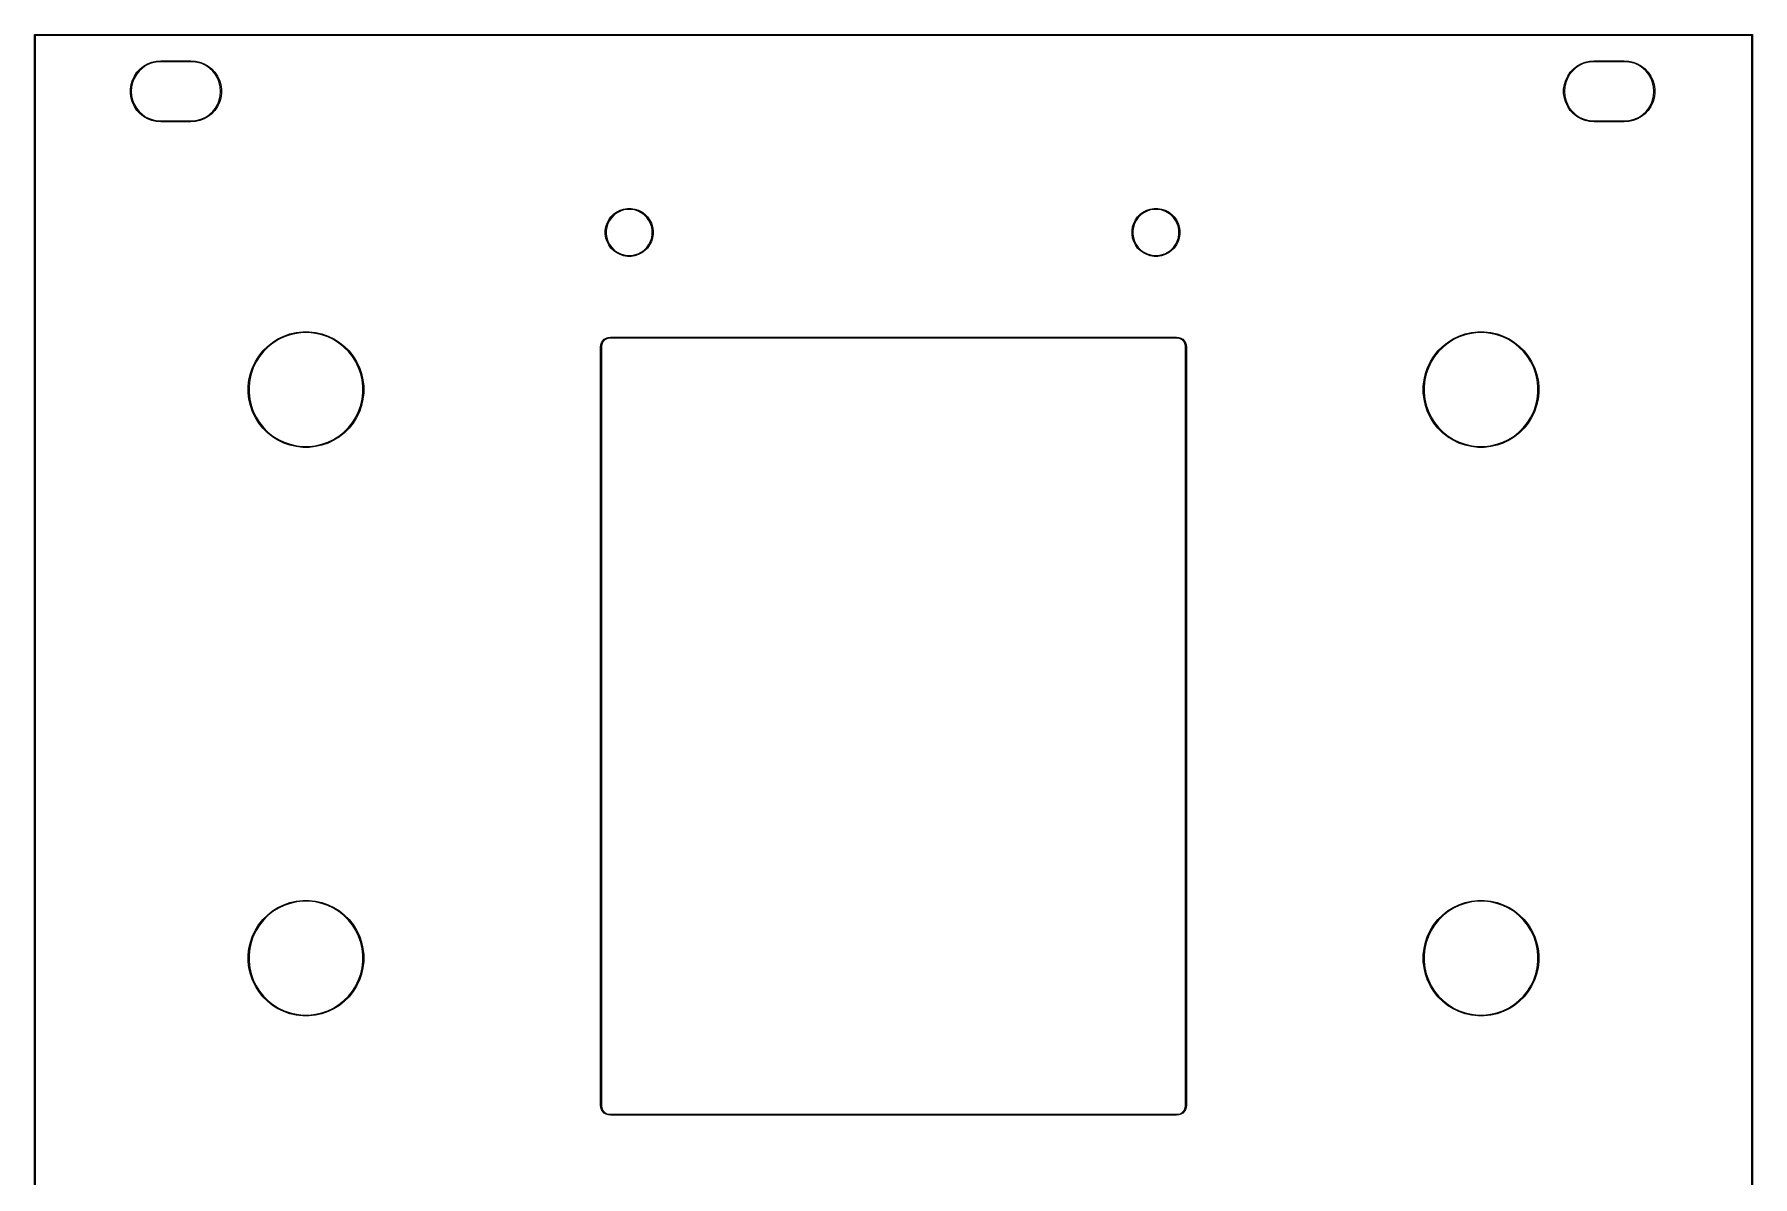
# Model space of a CAD drawing. Header units: inches. Extents: x 0.98 to 4.58, y -5.68 to -0.62.
# Drawn here: x 0.983 to 4.58, y -3.009 to -0.619 of the extents above; entities that cross this region are included whole.
import ezdxf

# ---------------------------------------------------------------- set-up
doc = ezdxf.new("R2010")
doc.units = ezdxf.units.IN
doc.header["$MEASUREMENT"] = 0
doc.layers.add('Edge.Cuts', color=254, linetype='CONTINUOUS', true_color=0xd0d2cd)

msp = doc.modelspace()

# ---------------------------------------------------------------- linework, layer by layer
at = {"layer": 'Edge.Cuts', "linetype": 'CONTINUOUS'}
for p, q in [((0.9833, -0.6197), (0.9839, -0.6192)), ((0.9833, -0.6201), (0.9833, -0.6197)), ((0.9833, -5.6791), (0.9833, -0.6201)), ((0.9839, -0.6192), (0.9843, -0.6191)), ((0.9843, -0.6191), (4.5787, -0.6191)), ((0.9852, -0.6211), (0.9852, -5.6781)), ((4.5778, -0.6211), (0.9852, -0.6211)), ((4.5778, -5.6781), (4.5778, -0.6211)), ((4.5787, -0.6191), (4.5791, -0.6192)), ((4.5791, -0.6192), (4.5796, -0.6197)), ((4.5796, -0.6197), (4.5797, -0.6201)), ((4.5797, -0.6201), (4.5797, -5.6791)), ((1.212, -0.6853), (1.2203, -0.6805)), ((1.2253, -0.6803), (1.2169, -0.6843)), ((1.2203, -0.6805), (1.2292, -0.6771)), ((1.2342, -0.6776), (1.2253, -0.6803)), ((1.2292, -0.6771), (1.2385, -0.6749)), ((1.2434, -0.6762), (1.2342, -0.6776)), ((1.2385, -0.6749), (1.248, -0.6742)), ((1.248, -0.6762), (1.2434, -0.6762)), ((1.248, -0.6742), (1.311, -0.6742)), ((1.311, -0.6762), (1.248, -0.6762)), ((1.311, -0.6742), (1.3206, -0.6749)), ((1.3157, -0.6762), (1.311, -0.6762)), ((1.3249, -0.6776), (1.3157, -0.6762)), ((1.3206, -0.6749), (1.3299, -0.6771)), ((1.3337, -0.6803), (1.3249, -0.6776)), ((1.3299, -0.6771), (1.3388, -0.6805)), ((1.3421, -0.6843), (1.3337, -0.6803)), ((1.3388, -0.6805), (1.3471, -0.6853)), ((4.212, -0.6853), (4.2203, -0.6805)), ((4.2253, -0.6803), (4.2169, -0.6843)), ((4.2203, -0.6805), (4.2292, -0.6771)), ((4.2342, -0.6776), (4.2253, -0.6803)), ((4.2292, -0.6771), (4.2385, -0.6749)), ((4.2434, -0.6762), (4.2342, -0.6776)), ((4.2385, -0.6749), (4.248, -0.6742)), ((4.248, -0.6762), (4.2434, -0.6762)), ((4.248, -0.6742), (4.311, -0.6742)), ((4.311, -0.6762), (4.248, -0.6762)), ((4.311, -0.6742), (4.3206, -0.6749)), ((4.3157, -0.6762), (4.311, -0.6762)), ((4.3249, -0.6776), (4.3157, -0.6762)), ((4.3206, -0.6749), (4.3299, -0.6771)), ((4.3337, -0.6803), (4.3249, -0.6776)), ((4.3299, -0.6771), (4.3388, -0.6805)), ((4.3421, -0.6843), (4.3337, -0.6803)), ((4.3388, -0.6805), (4.3471, -0.6853)), ((1.1857, -0.724), (1.1885, -0.7148)), ((1.1885, -0.7148), (1.1926, -0.7062)), ((1.192, -0.7112), (1.1886, -0.7199)), ((1.1967, -0.7032), (1.192, -0.7112)), ((1.1926, -0.7062), (1.198, -0.6983)), ((1.2024, -0.6959), (1.1967, -0.7032)), ((1.198, -0.6983), (1.2045, -0.6913)), ((1.2093, -0.6896), (1.2024, -0.6959)), ((1.2045, -0.6913), (1.212, -0.6853)), ((1.2169, -0.6843), (1.2093, -0.6896)), ((1.3498, -0.6896), (1.3421, -0.6843)), ((1.3471, -0.6853), (1.3545, -0.6913)), ((1.3566, -0.6959), (1.3498, -0.6896)), ((1.3545, -0.6913), (1.361, -0.6983)), ((1.3624, -0.7032), (1.3566, -0.6959)), ((1.361, -0.6983), (1.3664, -0.7062)), ((1.367, -0.7112), (1.3624, -0.7032)), ((1.3664, -0.7062), (1.3706, -0.7148)), ((1.3704, -0.7199), (1.367, -0.7112)), ((1.3706, -0.7148), (1.3734, -0.724)), ((4.1857, -0.724), (4.1885, -0.7148)), ((4.1885, -0.7148), (4.1926, -0.7062)), ((4.192, -0.7112), (4.1886, -0.7199)), ((4.1967, -0.7032), (4.192, -0.7112)), ((4.1926, -0.7062), (4.198, -0.6983)), ((4.2024, -0.6959), (4.1967, -0.7032)), ((4.198, -0.6983), (4.2045, -0.6913)), ((4.2093, -0.6896), (4.2024, -0.6959)), ((4.2045, -0.6913), (4.212, -0.6853)), ((4.2169, -0.6843), (4.2093, -0.6896)), ((4.3498, -0.6896), (4.3421, -0.6843)), ((4.3471, -0.6853), (4.3545, -0.6913)), ((4.3566, -0.6959), (4.3498, -0.6896)), ((4.3545, -0.6913), (4.361, -0.6983)), ((4.3624, -0.7032), (4.3566, -0.6959)), ((4.361, -0.6983), (4.3664, -0.7062)), ((4.367, -0.7112), (4.3624, -0.7032)), ((4.3664, -0.7062), (4.3706, -0.7148)), ((4.3704, -0.7199), (4.367, -0.7112)), ((4.3706, -0.7148), (4.3734, -0.724)), ((1.1842, -0.7334), (1.1857, -0.724)), ((1.1842, -0.743), (1.1842, -0.7334)), ((1.1857, -0.7524), (1.1842, -0.743)), ((1.1885, -0.7616), (1.1857, -0.7524)), ((1.1865, -0.7289), (1.1858, -0.7382)), ((1.1858, -0.7382), (1.1865, -0.7475)), ((1.1886, -0.7199), (1.1865, -0.7289)), ((1.1865, -0.7475), (1.1886, -0.7565)), ((1.3725, -0.7289), (1.3704, -0.7199)), ((1.3704, -0.7565), (1.3725, -0.7475)), ((1.3734, -0.7524), (1.3706, -0.7616)), ((1.3732, -0.7382), (1.3725, -0.7289)), ((1.3725, -0.7475), (1.3732, -0.7382)), ((1.3734, -0.724), (1.3748, -0.7334)), ((1.3748, -0.743), (1.3734, -0.7524)), ((1.3748, -0.7334), (1.3748, -0.743)), ((4.1842, -0.7334), (4.1857, -0.724)), ((4.1842, -0.743), (4.1842, -0.7334)), ((4.1857, -0.7524), (4.1842, -0.743)), ((4.1885, -0.7616), (4.1857, -0.7524)), ((4.1865, -0.7289), (4.1858, -0.7382)), ((4.1858, -0.7382), (4.1865, -0.7475)), ((4.1886, -0.7199), (4.1865, -0.7289)), ((4.1865, -0.7475), (4.1886, -0.7565)), ((4.3725, -0.7289), (4.3704, -0.7199)), ((4.3704, -0.7565), (4.3725, -0.7475)), ((4.3734, -0.7524), (4.3706, -0.7616)), ((4.3732, -0.7382), (4.3725, -0.7289)), ((4.3725, -0.7475), (4.3732, -0.7382)), ((4.3734, -0.724), (4.3748, -0.7334)), ((4.3748, -0.743), (4.3734, -0.7524)), ((4.3748, -0.7334), (4.3748, -0.743)), ((1.1926, -0.7702), (1.1885, -0.7616)), ((1.1886, -0.7565), (1.192, -0.7652)), ((1.192, -0.7652), (1.1967, -0.7732)), ((1.198, -0.7781), (1.1926, -0.7702)), ((1.1967, -0.7732), (1.2024, -0.7805)), ((1.2045, -0.7851), (1.198, -0.7781)), ((1.2024, -0.7805), (1.2093, -0.7868)), ((1.212, -0.791), (1.2045, -0.7851)), ((1.2093, -0.7868), (1.2169, -0.792)), ((1.2203, -0.7958), (1.212, -0.791)), ((1.3471, -0.791), (1.3388, -0.7958)), ((1.3421, -0.792), (1.3498, -0.7868)), ((1.3545, -0.7851), (1.3471, -0.791)), ((1.3498, -0.7868), (1.3566, -0.7805)), ((1.361, -0.7781), (1.3545, -0.7851)), ((1.3566, -0.7805), (1.3624, -0.7732)), ((1.3664, -0.7702), (1.361, -0.7781)), ((1.3624, -0.7732), (1.367, -0.7652)), ((1.3706, -0.7616), (1.3664, -0.7702)), ((1.367, -0.7652), (1.3704, -0.7565)), ((4.1926, -0.7702), (4.1885, -0.7616)), ((4.1886, -0.7565), (4.192, -0.7652)), ((4.192, -0.7652), (4.1967, -0.7732)), ((4.198, -0.7781), (4.1926, -0.7702)), ((4.1967, -0.7732), (4.2024, -0.7805)), ((4.2045, -0.7851), (4.198, -0.7781)), ((4.2024, -0.7805), (4.2093, -0.7868)), ((4.212, -0.791), (4.2045, -0.7851)), ((4.2093, -0.7868), (4.2169, -0.792)), ((4.2203, -0.7958), (4.212, -0.791)), ((4.3471, -0.791), (4.3388, -0.7958)), ((4.3421, -0.792), (4.3498, -0.7868)), ((4.3545, -0.7851), (4.3471, -0.791)), ((4.3498, -0.7868), (4.3566, -0.7805)), ((4.361, -0.7781), (4.3545, -0.7851)), ((4.3566, -0.7805), (4.3624, -0.7732)), ((4.3664, -0.7702), (4.361, -0.7781)), ((4.3624, -0.7732), (4.367, -0.7652)), ((4.3706, -0.7616), (4.3664, -0.7702)), ((4.367, -0.7652), (4.3704, -0.7565)), ((1.2169, -0.792), (1.2253, -0.7961)), ((1.2292, -0.7993), (1.2203, -0.7958)), ((1.2253, -0.7961), (1.2342, -0.7988)), ((1.2385, -0.8015), (1.2292, -0.7993)), ((1.2342, -0.7988), (1.2434, -0.8002)), ((1.248, -0.8022), (1.2385, -0.8015)), ((1.2434, -0.8002), (1.248, -0.8002)), ((1.248, -0.8002), (1.311, -0.8002)), ((1.311, -0.8022), (1.248, -0.8022)), ((1.311, -0.8002), (1.3157, -0.8002)), ((1.3206, -0.8015), (1.311, -0.8022)), ((1.3157, -0.8002), (1.3249, -0.7988)), ((1.3299, -0.7993), (1.3206, -0.8015)), ((1.3249, -0.7988), (1.3337, -0.7961)), ((1.3388, -0.7958), (1.3299, -0.7993)), ((1.3337, -0.7961), (1.3421, -0.792)), ((4.2169, -0.792), (4.2253, -0.7961)), ((4.2292, -0.7993), (4.2203, -0.7958)), ((4.2253, -0.7961), (4.2342, -0.7988)), ((4.2385, -0.8015), (4.2292, -0.7993)), ((4.2342, -0.7988), (4.2434, -0.8002)), ((4.248, -0.8022), (4.2385, -0.8015)), ((4.2434, -0.8002), (4.248, -0.8002)), ((4.248, -0.8002), (4.311, -0.8002)), ((4.311, -0.8022), (4.248, -0.8022)), ((4.311, -0.8002), (4.3157, -0.8002)), ((4.3206, -0.8015), (4.311, -0.8022)), ((4.3157, -0.8002), (4.3249, -0.7988)), ((4.3299, -0.7993), (4.3206, -0.8015)), ((4.3249, -0.7988), (4.3337, -0.7961)), ((4.3388, -0.7958), (4.3299, -0.7993)), ((4.3337, -0.7961), (4.3421, -0.792)), ((2.1855, -1.0072), (2.1902, -1.0009)), ((2.1916, -1.002), (2.1871, -1.0082)), ((2.1902, -1.0009), (2.1957, -0.9953)), ((2.1969, -0.9967), (2.1916, -1.002)), ((2.1957, -0.9953), (2.2021, -0.9907)), ((2.2031, -0.9922), (2.1969, -0.9967)), ((2.2021, -0.9907), (2.2091, -0.9871)), ((2.2098, -0.9888), (2.2031, -0.9922)), ((2.2091, -0.9871), (2.2166, -0.9847)), ((2.2171, -0.9864), (2.2098, -0.9888)), ((2.2166, -0.9847), (2.2244, -0.9834)), ((2.2246, -0.9852), (2.2171, -0.9864)), ((2.2244, -0.9834), (2.2323, -0.9834)), ((2.2321, -0.9852), (2.2246, -0.9852)), ((2.2396, -0.9864), (2.2321, -0.9852)), ((2.2323, -0.9834), (2.2401, -0.9847)), ((2.2469, -0.9888), (2.2396, -0.9864)), ((2.2401, -0.9847), (2.2476, -0.9871)), ((2.2536, -0.9922), (2.2469, -0.9888)), ((2.2476, -0.9871), (2.2546, -0.9907)), ((2.2598, -0.9967), (2.2536, -0.9922)), ((2.2546, -0.9907), (2.2609, -0.9953)), ((2.2651, -1.002), (2.2598, -0.9967)), ((2.2609, -0.9953), (2.2665, -1.0009)), ((2.2696, -1.0082), (2.2651, -1.002)), ((2.2665, -1.0009), (2.2711, -1.0072)), ((3.2879, -1.0072), (3.2925, -1.0009)), ((3.2939, -1.002), (3.2895, -1.0082)), ((3.2925, -1.0009), (3.2981, -0.9953)), ((3.2993, -0.9967), (3.2939, -1.002)), ((3.2981, -0.9953), (3.3045, -0.9907)), ((3.3054, -0.9922), (3.2993, -0.9967)), ((3.3045, -0.9907), (3.3115, -0.9871)), ((3.3122, -0.9888), (3.3054, -0.9922)), ((3.3115, -0.9871), (3.319, -0.9847)), ((3.3194, -0.9864), (3.3122, -0.9888)), ((3.319, -0.9847), (3.3268, -0.9834)), ((3.3269, -0.9852), (3.3194, -0.9864)), ((3.3268, -0.9834), (3.3346, -0.9834)), ((3.3345, -0.9852), (3.3269, -0.9852)), ((3.342, -0.9864), (3.3345, -0.9852)), ((3.3346, -0.9834), (3.3424, -0.9847)), ((3.3492, -0.9888), (3.342, -0.9864)), ((3.3424, -0.9847), (3.3499, -0.9871)), ((3.356, -0.9922), (3.3492, -0.9888)), ((3.3499, -0.9871), (3.3569, -0.9907)), ((3.3621, -0.9967), (3.356, -0.9922)), ((3.3569, -0.9907), (3.3633, -0.9953)), ((3.3675, -1.002), (3.3621, -0.9967)), ((3.3633, -0.9953), (3.3689, -1.0009)), ((3.372, -1.0082), (3.3675, -1.002)), ((3.3689, -1.0009), (3.3735, -1.0072)), ((2.1783, -1.0295), (2.1795, -1.0217)), ((2.1783, -1.0297), (2.1783, -1.0295)), ((2.1783, -1.0374), (2.1783, -1.0297)), ((2.1795, -1.0452), (2.1783, -1.0374)), ((2.1795, -1.0217), (2.182, -1.0143)), ((2.1813, -1.0222), (2.1801, -1.0297)), ((2.1801, -1.0297), (2.1801, -1.0373)), ((2.1801, -1.0373), (2.1813, -1.0448)), ((2.1837, -1.015), (2.1813, -1.0222)), ((2.182, -1.0143), (2.1855, -1.0072)), ((2.1871, -1.0082), (2.1837, -1.015)), ((2.273, -1.015), (2.2696, -1.0082)), ((2.2711, -1.0072), (2.2747, -1.0143)), ((2.2754, -1.0222), (2.273, -1.015)), ((2.2747, -1.0143), (2.2772, -1.0217)), ((2.2766, -1.0297), (2.2754, -1.0222)), ((2.2754, -1.0448), (2.2766, -1.0373)), ((2.2766, -1.0373), (2.2766, -1.0297)), ((2.2772, -1.0217), (2.2784, -1.0295)), ((2.2784, -1.0374), (2.2772, -1.0452)), ((2.2784, -1.0295), (2.2784, -1.0374)), ((3.2807, -1.0295), (3.2819, -1.0217)), ((3.2807, -1.0297), (3.2807, -1.0295)), ((3.2807, -1.0374), (3.2807, -1.0297)), ((3.2819, -1.0452), (3.2807, -1.0374)), ((3.2819, -1.0217), (3.2843, -1.0143)), ((3.2837, -1.0222), (3.2825, -1.0297)), ((3.2825, -1.0297), (3.2825, -1.0373)), ((3.2825, -1.0373), (3.2837, -1.0448)), ((3.286, -1.015), (3.2837, -1.0222)), ((3.2843, -1.0143), (3.2879, -1.0072)), ((3.2895, -1.0082), (3.286, -1.015)), ((3.3754, -1.015), (3.372, -1.0082)), ((3.3735, -1.0072), (3.3771, -1.0143)), ((3.3777, -1.0222), (3.3754, -1.015)), ((3.3771, -1.0143), (3.3795, -1.0217)), ((3.3789, -1.0297), (3.3777, -1.0222)), ((3.3777, -1.0448), (3.3789, -1.0373)), ((3.3789, -1.0373), (3.3789, -1.0297)), ((3.3795, -1.0217), (3.3808, -1.0295)), ((3.3808, -1.0374), (3.3795, -1.0452)), ((3.3808, -1.0295), (3.3808, -1.0374)), ((2.182, -1.0527), (2.1795, -1.0452)), ((2.1813, -1.0448), (2.1837, -1.052)), ((2.1855, -1.0597), (2.182, -1.0527)), ((2.1837, -1.052), (2.1871, -1.0587)), ((2.1902, -1.0661), (2.1855, -1.0597)), ((2.1871, -1.0587), (2.1916, -1.0649)), ((2.1957, -1.0716), (2.1902, -1.0661)), ((2.1916, -1.0649), (2.1969, -1.0703)), ((2.2021, -1.0763), (2.1957, -1.0716)), ((2.1969, -1.0703), (2.2031, -1.0747)), ((2.2091, -1.0798), (2.2021, -1.0763)), ((2.2031, -1.0747), (2.2098, -1.0782)), ((2.2098, -1.0782), (2.2171, -1.0805)), ((2.2396, -1.0805), (2.2469, -1.0782)), ((2.2469, -1.0782), (2.2536, -1.0747)), ((2.2546, -1.0763), (2.2476, -1.0798)), ((2.2536, -1.0747), (2.2598, -1.0703)), ((2.2609, -1.0716), (2.2546, -1.0763)), ((2.2598, -1.0703), (2.2651, -1.0649)), ((2.2665, -1.0661), (2.2609, -1.0716)), ((2.2651, -1.0649), (2.2696, -1.0587)), ((2.2711, -1.0597), (2.2665, -1.0661)), ((2.2696, -1.0587), (2.273, -1.052)), ((2.2747, -1.0527), (2.2711, -1.0597)), ((2.273, -1.052), (2.2754, -1.0448)), ((2.2772, -1.0452), (2.2747, -1.0527)), ((3.2843, -1.0527), (3.2819, -1.0452)), ((3.2837, -1.0448), (3.286, -1.052)), ((3.2879, -1.0597), (3.2843, -1.0527)), ((3.286, -1.052), (3.2895, -1.0587)), ((3.2925, -1.0661), (3.2879, -1.0597)), ((3.2895, -1.0587), (3.2939, -1.0649)), ((3.2981, -1.0716), (3.2925, -1.0661)), ((3.2939, -1.0649), (3.2993, -1.0703)), ((3.3045, -1.0763), (3.2981, -1.0716)), ((3.2993, -1.0703), (3.3054, -1.0747)), ((3.3115, -1.0798), (3.3045, -1.0763)), ((3.3054, -1.0747), (3.3122, -1.0782)), ((3.3122, -1.0782), (3.3194, -1.0805)), ((3.342, -1.0805), (3.3492, -1.0782)), ((3.3492, -1.0782), (3.356, -1.0747)), ((3.3569, -1.0763), (3.3499, -1.0798)), ((3.356, -1.0747), (3.3621, -1.0703)), ((3.3633, -1.0716), (3.3569, -1.0763)), ((3.3621, -1.0703), (3.3675, -1.0649)), ((3.3689, -1.0661), (3.3633, -1.0716)), ((3.3675, -1.0649), (3.372, -1.0587)), ((3.3735, -1.0597), (3.3689, -1.0661)), ((3.372, -1.0587), (3.3754, -1.052)), ((3.3771, -1.0527), (3.3735, -1.0597)), ((3.3754, -1.052), (3.3777, -1.0448)), ((3.3795, -1.0452), (3.3771, -1.0527)), ((2.2166, -1.0823), (2.2091, -1.0798)), ((2.2244, -1.0835), (2.2166, -1.0823)), ((2.2171, -1.0805), (2.2246, -1.0817)), ((2.2323, -1.0835), (2.2244, -1.0835)), ((2.2246, -1.0817), (2.2321, -1.0817)), ((2.2321, -1.0817), (2.2396, -1.0805)), ((2.2401, -1.0823), (2.2323, -1.0835)), ((2.2476, -1.0798), (2.2401, -1.0823)), ((3.319, -1.0823), (3.3115, -1.0798)), ((3.3268, -1.0835), (3.319, -1.0823)), ((3.3194, -1.0805), (3.3269, -1.0817)), ((3.3346, -1.0835), (3.3268, -1.0835)), ((3.3269, -1.0817), (3.3345, -1.0817)), ((3.3345, -1.0817), (3.342, -1.0805)), ((3.3424, -1.0823), (3.3346, -1.0835)), ((3.3499, -1.0798), (3.3424, -1.0823)), ((1.4817, -1.2635), (1.4932, -1.2562)), ((1.494, -1.2578), (1.4827, -1.2649)), ((1.4932, -1.2562), (1.5054, -1.2504)), ((1.5061, -1.252), (1.494, -1.2578)), ((1.5054, -1.2504), (1.5182, -1.2459)), ((1.5187, -1.2476), (1.5061, -1.252)), ((1.5182, -1.2459), (1.5315, -1.2429)), ((1.5318, -1.2446), (1.5187, -1.2476)), ((1.5315, -1.2429), (1.5449, -1.2413)), ((1.545, -1.2431), (1.5318, -1.2446)), ((1.5449, -1.2413), (1.5585, -1.2413)), ((1.5584, -1.2431), (1.545, -1.2431)), ((1.5717, -1.2446), (1.5584, -1.2431)), ((1.5585, -1.2413), (1.572, -1.2429)), ((1.5848, -1.2476), (1.5717, -1.2446)), ((1.572, -1.2429), (1.5852, -1.2459)), ((1.5974, -1.252), (1.5848, -1.2476)), ((1.5852, -1.2459), (1.5981, -1.2504)), ((1.6094, -1.2578), (1.5974, -1.252)), ((1.5981, -1.2504), (1.6103, -1.2562)), ((1.6208, -1.2649), (1.6094, -1.2578)), ((1.6103, -1.2562), (1.6218, -1.2635)), ((2.1728, -1.2603), (2.1761, -1.2571)), ((2.1775, -1.2583), (2.174, -1.2617)), ((2.1761, -1.2571), (2.18, -1.2546)), ((2.1818, -1.2558), (2.1775, -1.2583)), ((2.18, -1.2546), (2.1844, -1.2531)), ((2.1865, -1.2545), (2.1818, -1.2558)), ((2.1844, -1.2531), (2.189, -1.2526)), ((2.189, -1.2545), (2.1865, -1.2545)), ((2.189, -1.2526), (3.374, -1.2526)), ((3.374, -1.2545), (2.189, -1.2545)), ((3.374, -1.2526), (3.3786, -1.2531)), ((3.3765, -1.2545), (3.374, -1.2545)), ((3.3812, -1.2558), (3.3765, -1.2545)), ((3.3786, -1.2531), (3.383, -1.2546)), ((3.3855, -1.2583), (3.3812, -1.2558)), ((3.383, -1.2546), (3.3869, -1.2571)), ((3.389, -1.2617), (3.3855, -1.2583)), ((3.3869, -1.2571), (3.3902, -1.2603)), ((3.9412, -1.2635), (3.9527, -1.2562)), ((3.9536, -1.2578), (3.9422, -1.2649)), ((3.9527, -1.2562), (3.9649, -1.2504)), ((3.9656, -1.252), (3.9536, -1.2578)), ((3.9649, -1.2504), (3.9777, -1.2459)), ((3.9782, -1.2476), (3.9656, -1.252)), ((3.9777, -1.2459), (3.991, -1.2429)), ((3.9913, -1.2446), (3.9782, -1.2476)), ((3.991, -1.2429), (4.0045, -1.2413)), ((4.0046, -1.2431), (3.9913, -1.2446)), ((4.0045, -1.2413), (4.018, -1.2413)), ((4.0179, -1.2431), (4.0046, -1.2431)), ((4.0312, -1.2446), (4.0179, -1.2431)), ((4.018, -1.2413), (4.0315, -1.2429)), ((4.0443, -1.2476), (4.0312, -1.2446)), ((4.0315, -1.2429), (4.0448, -1.2459)), ((4.0569, -1.252), (4.0443, -1.2476)), ((4.0448, -1.2459), (4.0576, -1.2504)), ((4.069, -1.2578), (4.0569, -1.252)), ((4.0576, -1.2504), (4.0698, -1.2562)), ((4.0803, -1.2649), (4.069, -1.2578)), ((4.0698, -1.2562), (4.0813, -1.2635)), ((1.4458, -1.3036), (1.453, -1.2921)), ((1.4545, -1.2932), (1.4473, -1.3045)), ((1.453, -1.2921), (1.4615, -1.2815)), ((1.4628, -1.2827), (1.4545, -1.2932)), ((1.4615, -1.2815), (1.4711, -1.2719)), ((1.4722, -1.2733), (1.4628, -1.2827)), ((1.4711, -1.2719), (1.4817, -1.2635)), ((1.4827, -1.2649), (1.4722, -1.2733)), ((1.6312, -1.2733), (1.6208, -1.2649)), ((1.6218, -1.2635), (1.6324, -1.2719)), ((1.6407, -1.2827), (1.6312, -1.2733)), ((1.6324, -1.2719), (1.642, -1.2815)), ((1.649, -1.2932), (1.6407, -1.2827)), ((1.642, -1.2815), (1.6505, -1.2921)), ((1.6561, -1.3045), (1.649, -1.2932)), ((1.6505, -1.2921), (1.6577, -1.3036)), ((2.1683, -1.2732), (2.1688, -1.2686)), ((2.1683, -2.8598), (2.1683, -1.2732)), ((2.1688, -1.2686), (2.1704, -1.2643)), ((2.1716, -1.266), (2.1703, -1.2708)), ((2.1703, -1.2708), (2.1703, -1.2732)), ((2.1703, -1.2732), (2.1703, -2.8598)), ((2.1704, -1.2643), (2.1728, -1.2603)), ((2.174, -1.2617), (2.1716, -1.266)), ((3.3914, -1.266), (3.389, -1.2617)), ((3.3902, -1.2603), (3.3926, -1.2643)), ((3.3927, -1.2708), (3.3914, -1.266)), ((3.3926, -1.2643), (3.3942, -1.2686)), ((3.3927, -1.2732), (3.3927, -1.2708)), ((3.3927, -2.8598), (3.3927, -1.2732)), ((3.3942, -1.2686), (3.3947, -1.2732)), ((3.3947, -1.2732), (3.3947, -2.8598)), ((3.9053, -1.3036), (3.9125, -1.2921)), ((3.914, -1.2932), (3.9069, -1.3045)), ((3.9125, -1.2921), (3.921, -1.2815)), ((3.9223, -1.2827), (3.914, -1.2932)), ((3.921, -1.2815), (3.9306, -1.2719)), ((3.9318, -1.2733), (3.9223, -1.2827)), ((3.9306, -1.2719), (3.9412, -1.2635)), ((3.9422, -1.2649), (3.9318, -1.2733)), ((4.0907, -1.2733), (4.0803, -1.2649)), ((4.0813, -1.2635), (4.0919, -1.2719)), ((4.1002, -1.2827), (4.0907, -1.2733)), ((4.0919, -1.2719), (4.1015, -1.2815)), ((4.1085, -1.2932), (4.1002, -1.2827)), ((4.1015, -1.2815), (4.11, -1.2921)), ((4.1157, -1.3045), (4.1085, -1.2932)), ((4.11, -1.2921), (4.1172, -1.3036)), ((1.4324, -1.3419), (1.4354, -1.3287)), ((1.4371, -1.3292), (1.4341, -1.3422)), ((1.4354, -1.3287), (1.4399, -1.3159)), ((1.4415, -1.3166), (1.4371, -1.3292)), ((1.4399, -1.3159), (1.4458, -1.3036)), ((1.4473, -1.3045), (1.4415, -1.3166)), ((1.6619, -1.3166), (1.6561, -1.3045)), ((1.6577, -1.3036), (1.6636, -1.3159)), ((1.6664, -1.3292), (1.6619, -1.3166)), ((1.6636, -1.3159), (1.6681, -1.3287)), ((1.6693, -1.3422), (1.6664, -1.3292)), ((1.6681, -1.3287), (1.6711, -1.3419)), ((3.8919, -1.3419), (3.8949, -1.3287)), ((3.8966, -1.3292), (3.8937, -1.3422)), ((3.8949, -1.3287), (3.8994, -1.3159)), ((3.9011, -1.3166), (3.8966, -1.3292)), ((3.8994, -1.3159), (3.9053, -1.3036)), ((3.9069, -1.3045), (3.9011, -1.3166)), ((4.1215, -1.3166), (4.1157, -1.3045)), ((4.1172, -1.3036), (4.1231, -1.3159)), ((4.1259, -1.3292), (4.1215, -1.3166)), ((4.1231, -1.3159), (4.1276, -1.3287)), ((4.1289, -1.3422), (4.1259, -1.3292)), ((4.1276, -1.3287), (4.1306, -1.3419)), ((1.4309, -1.3554), (1.4324, -1.3419)), ((1.4309, -1.3555), (1.4309, -1.3554)), ((1.4309, -1.369), (1.4309, -1.3555)), ((1.4341, -1.3422), (1.4326, -1.3555)), ((1.4326, -1.3555), (1.4326, -1.3689)), ((1.6708, -1.3555), (1.6693, -1.3422)), ((1.6708, -1.3689), (1.6708, -1.3555)), ((1.6711, -1.3419), (1.6726, -1.3554)), ((1.6726, -1.3554), (1.6726, -1.369)), ((3.8904, -1.3554), (3.8919, -1.3419)), ((3.8904, -1.3555), (3.8904, -1.3554)), ((3.8904, -1.369), (3.8904, -1.3555)), ((3.8937, -1.3422), (3.8922, -1.3555)), ((3.8922, -1.3555), (3.8922, -1.3689)), ((4.1304, -1.3555), (4.1289, -1.3422)), ((4.1304, -1.3689), (4.1304, -1.3555)), ((4.1306, -1.3419), (4.1321, -1.3554)), ((4.1321, -1.3554), (4.1321, -1.369)), ((1.4324, -1.3825), (1.4309, -1.369)), ((1.4354, -1.3957), (1.4324, -1.3825)), ((1.4326, -1.3689), (1.4341, -1.3822)), ((1.4341, -1.3822), (1.4371, -1.3952)), ((1.4399, -1.4085), (1.4354, -1.3957)), ((1.4371, -1.3952), (1.4415, -1.4079)), ((1.6619, -1.4079), (1.6664, -1.3952)), ((1.6681, -1.3957), (1.6636, -1.4085)), ((1.6664, -1.3952), (1.6693, -1.3822)), ((1.6711, -1.3825), (1.6681, -1.3957)), ((1.6693, -1.3822), (1.6708, -1.3689)), ((1.6726, -1.369), (1.6711, -1.3825)), ((3.8919, -1.3825), (3.8904, -1.369)), ((3.8949, -1.3957), (3.8919, -1.3825)), ((3.8922, -1.3689), (3.8937, -1.3822)), ((3.8937, -1.3822), (3.8966, -1.3952)), ((3.8994, -1.4085), (3.8949, -1.3957)), ((3.8966, -1.3952), (3.9011, -1.4079)), ((4.1215, -1.4079), (4.1259, -1.3952)), ((4.1276, -1.3957), (4.1231, -1.4085)), ((4.1259, -1.3952), (4.1289, -1.3822)), ((4.1306, -1.3825), (4.1276, -1.3957)), ((4.1289, -1.3822), (4.1304, -1.3689)), ((4.1321, -1.369), (4.1306, -1.3825)), ((1.4458, -1.4208), (1.4399, -1.4085)), ((1.4415, -1.4079), (1.4473, -1.4199)), ((1.453, -1.4323), (1.4458, -1.4208)), ((1.4473, -1.4199), (1.4545, -1.4312)), ((1.4615, -1.4429), (1.453, -1.4323)), ((1.4545, -1.4312), (1.4628, -1.4417)), ((1.6407, -1.4417), (1.649, -1.4312)), ((1.6505, -1.4323), (1.642, -1.4429)), ((1.649, -1.4312), (1.6561, -1.4199)), ((1.6577, -1.4208), (1.6505, -1.4323)), ((1.6561, -1.4199), (1.6619, -1.4079)), ((1.6636, -1.4085), (1.6577, -1.4208)), ((3.9053, -1.4208), (3.8994, -1.4085)), ((3.9011, -1.4079), (3.9069, -1.4199)), ((3.9125, -1.4323), (3.9053, -1.4208)), ((3.9069, -1.4199), (3.914, -1.4312)), ((3.921, -1.4429), (3.9125, -1.4323)), ((3.914, -1.4312), (3.9223, -1.4417)), ((4.1002, -1.4417), (4.1085, -1.4312)), ((4.11, -1.4323), (4.1015, -1.4429)), ((4.1085, -1.4312), (4.1157, -1.4199)), ((4.1172, -1.4208), (4.11, -1.4323)), ((4.1157, -1.4199), (4.1215, -1.4079)), ((4.1231, -1.4085), (4.1172, -1.4208)), ((1.4711, -1.4525), (1.4615, -1.4429)), ((1.4628, -1.4417), (1.4722, -1.4511)), ((1.4817, -1.4609), (1.4711, -1.4525)), ((1.4722, -1.4511), (1.4827, -1.4595)), ((1.4932, -1.4682), (1.4817, -1.4609)), ((1.4827, -1.4595), (1.494, -1.4666)), ((1.5054, -1.4741), (1.4932, -1.4682)), ((1.494, -1.4666), (1.5061, -1.4724)), ((1.5182, -1.4785), (1.5054, -1.4741)), ((1.5061, -1.4724), (1.5187, -1.4768)), ((1.5848, -1.4768), (1.5974, -1.4724)), ((1.5981, -1.4741), (1.5852, -1.4785)), ((1.5974, -1.4724), (1.6094, -1.4666)), ((1.6103, -1.4682), (1.5981, -1.4741)), ((1.6094, -1.4666), (1.6208, -1.4595)), ((1.6218, -1.4609), (1.6103, -1.4682)), ((1.6208, -1.4595), (1.6312, -1.4511)), ((1.6324, -1.4525), (1.6218, -1.4609)), ((1.6312, -1.4511), (1.6407, -1.4417)), ((1.642, -1.4429), (1.6324, -1.4525)), ((3.9306, -1.4525), (3.921, -1.4429)), ((3.9223, -1.4417), (3.9318, -1.4511)), ((3.9412, -1.4609), (3.9306, -1.4525)), ((3.9318, -1.4511), (3.9422, -1.4595)), ((3.9527, -1.4682), (3.9412, -1.4609)), ((3.9422, -1.4595), (3.9536, -1.4666)), ((3.9649, -1.4741), (3.9527, -1.4682)), ((3.9536, -1.4666), (3.9656, -1.4724)), ((3.9777, -1.4785), (3.9649, -1.4741)), ((3.9656, -1.4724), (3.9782, -1.4768)), ((4.0443, -1.4768), (4.0569, -1.4724)), ((4.0576, -1.4741), (4.0448, -1.4785)), ((4.0569, -1.4724), (4.069, -1.4666)), ((4.0698, -1.4682), (4.0576, -1.4741)), ((4.069, -1.4666), (4.0803, -1.4595)), ((4.0813, -1.4609), (4.0698, -1.4682)), ((4.0803, -1.4595), (4.0907, -1.4511)), ((4.0919, -1.4525), (4.0813, -1.4609)), ((4.0907, -1.4511), (4.1002, -1.4417)), ((4.1015, -1.4429), (4.0919, -1.4525)), ((1.5315, -1.4816), (1.5182, -1.4785)), ((1.5187, -1.4768), (1.5318, -1.4798)), ((1.5449, -1.4831), (1.5315, -1.4816)), ((1.5318, -1.4798), (1.545, -1.4813)), ((1.5585, -1.4831), (1.5449, -1.4831)), ((1.545, -1.4813), (1.5584, -1.4813)), ((1.5584, -1.4813), (1.5717, -1.4798)), ((1.572, -1.4816), (1.5585, -1.4831)), ((1.5717, -1.4798), (1.5848, -1.4768)), ((1.5852, -1.4785), (1.572, -1.4816)), ((3.991, -1.4816), (3.9777, -1.4785)), ((3.9782, -1.4768), (3.9913, -1.4798)), ((4.0045, -1.4831), (3.991, -1.4816)), ((3.9913, -1.4798), (4.0046, -1.4813)), ((4.018, -1.4831), (4.0045, -1.4831)), ((4.0046, -1.4813), (4.0179, -1.4813)), ((4.0179, -1.4813), (4.0312, -1.4798)), ((4.0315, -1.4816), (4.018, -1.4831)), ((4.0312, -1.4798), (4.0443, -1.4768)), ((4.0448, -1.4785), (4.0315, -1.4816)), ((1.4932, -2.4459), (1.5054, -2.44)), ((1.5061, -2.4416), (1.494, -2.4474)), ((1.5054, -2.44), (1.5182, -2.4355)), ((1.5187, -2.4372), (1.5061, -2.4416)), ((1.5182, -2.4355), (1.5315, -2.4325)), ((1.5318, -2.4342), (1.5187, -2.4372)), ((1.5315, -2.4325), (1.5449, -2.431)), ((1.545, -2.4327), (1.5318, -2.4342)), ((1.5449, -2.431), (1.5585, -2.431)), ((1.5584, -2.4327), (1.545, -2.4327)), ((1.5717, -2.4342), (1.5584, -2.4327)), ((1.5585, -2.431), (1.572, -2.4325)), ((1.5848, -2.4372), (1.5717, -2.4342)), ((1.572, -2.4325), (1.5852, -2.4355)), ((1.5974, -2.4416), (1.5848, -2.4372)), ((1.5852, -2.4355), (1.5981, -2.44)), ((1.6094, -2.4474), (1.5974, -2.4416)), ((1.5981, -2.44), (1.6103, -2.4459)), ((3.9527, -2.4459), (3.9649, -2.44)), ((3.9656, -2.4416), (3.9536, -2.4474)), ((3.9649, -2.44), (3.9777, -2.4355)), ((3.9782, -2.4372), (3.9656, -2.4416)), ((3.9777, -2.4355), (3.991, -2.4325)), ((3.9913, -2.4342), (3.9782, -2.4372)), ((3.991, -2.4325), (4.0045, -2.431)), ((4.0046, -2.4327), (3.9913, -2.4342)), ((4.0045, -2.431), (4.018, -2.431)), ((4.0179, -2.4327), (4.0046, -2.4327)), ((4.0312, -2.4342), (4.0179, -2.4327)), ((4.018, -2.431), (4.0315, -2.4325)), ((4.0443, -2.4372), (4.0312, -2.4342)), ((4.0315, -2.4325), (4.0448, -2.4355)), ((4.0569, -2.4416), (4.0443, -2.4372)), ((4.0448, -2.4355), (4.0576, -2.44)), ((4.069, -2.4474), (4.0569, -2.4416)), ((4.0576, -2.44), (4.0698, -2.4459)), ((1.453, -2.4818), (1.4615, -2.4712)), ((1.4628, -2.4724), (1.4545, -2.4828)), ((1.4615, -2.4712), (1.4711, -2.4616)), ((1.4722, -2.4629), (1.4628, -2.4724)), ((1.4711, -2.4616), (1.4817, -2.4531)), ((1.4827, -2.4546), (1.4722, -2.4629)), ((1.4817, -2.4531), (1.4932, -2.4459)), ((1.494, -2.4474), (1.4827, -2.4546)), ((1.6208, -2.4546), (1.6094, -2.4474)), ((1.6103, -2.4459), (1.6218, -2.4531)), ((1.6312, -2.4629), (1.6208, -2.4546)), ((1.6218, -2.4531), (1.6324, -2.4616)), ((1.6407, -2.4724), (1.6312, -2.4629)), ((1.6324, -2.4616), (1.642, -2.4712)), ((1.649, -2.4828), (1.6407, -2.4724)), ((1.642, -2.4712), (1.6505, -2.4818)), ((3.9125, -2.4818), (3.921, -2.4712)), ((3.9223, -2.4724), (3.914, -2.4828)), ((3.921, -2.4712), (3.9306, -2.4616)), ((3.9318, -2.4629), (3.9223, -2.4724)), ((3.9306, -2.4616), (3.9412, -2.4531)), ((3.9422, -2.4546), (3.9318, -2.4629)), ((3.9412, -2.4531), (3.9527, -2.4459)), ((3.9536, -2.4474), (3.9422, -2.4546)), ((4.0803, -2.4546), (4.069, -2.4474)), ((4.0698, -2.4459), (4.0813, -2.4531)), ((4.0907, -2.4629), (4.0803, -2.4546)), ((4.0813, -2.4531), (4.0919, -2.4616)), ((4.1002, -2.4724), (4.0907, -2.4629)), ((4.0919, -2.4616), (4.1015, -2.4712)), ((4.1085, -2.4828), (4.1002, -2.4724)), ((4.1015, -2.4712), (4.11, -2.4818)), ((1.4354, -2.5183), (1.4399, -2.5055)), ((1.4415, -2.5062), (1.4371, -2.5188)), ((1.4399, -2.5055), (1.4458, -2.4933)), ((1.4473, -2.4941), (1.4415, -2.5062)), ((1.4458, -2.4933), (1.453, -2.4818)), ((1.4545, -2.4828), (1.4473, -2.4941)), ((1.6561, -2.4941), (1.649, -2.4828)), ((1.6505, -2.4818), (1.6577, -2.4933)), ((1.6619, -2.5062), (1.6561, -2.4941)), ((1.6577, -2.4933), (1.6636, -2.5055)), ((1.6664, -2.5188), (1.6619, -2.5062)), ((1.6636, -2.5055), (1.6681, -2.5183)), ((3.8949, -2.5183), (3.8994, -2.5055)), ((3.9011, -2.5062), (3.8966, -2.5188)), ((3.8994, -2.5055), (3.9053, -2.4933)), ((3.9069, -2.4941), (3.9011, -2.5062)), ((3.9053, -2.4933), (3.9125, -2.4818)), ((3.914, -2.4828), (3.9069, -2.4941)), ((4.1157, -2.4941), (4.1085, -2.4828)), ((4.11, -2.4818), (4.1172, -2.4933)), ((4.1215, -2.5062), (4.1157, -2.4941)), ((4.1172, -2.4933), (4.1231, -2.5055)), ((4.1259, -2.5188), (4.1215, -2.5062)), ((4.1231, -2.5055), (4.1276, -2.5183)), ((1.4309, -2.545), (1.4324, -2.5316)), ((1.4309, -2.5451), (1.4309, -2.545)), ((1.4309, -2.5586), (1.4309, -2.5451)), ((1.4324, -2.5316), (1.4354, -2.5183)), ((1.4341, -2.5319), (1.4326, -2.5451)), ((1.4326, -2.5451), (1.4326, -2.5585)), ((1.4371, -2.5188), (1.4341, -2.5319)), ((1.6693, -2.5319), (1.6664, -2.5188)), ((1.6681, -2.5183), (1.6711, -2.5316)), ((1.6708, -2.5451), (1.6693, -2.5319)), ((1.6708, -2.5585), (1.6708, -2.5451)), ((1.6711, -2.5316), (1.6726, -2.545)), ((1.6726, -2.545), (1.6726, -2.5586)), ((3.8904, -2.545), (3.8919, -2.5316)), ((3.8904, -2.5451), (3.8904, -2.545)), ((3.8904, -2.5586), (3.8904, -2.5451)), ((3.8919, -2.5316), (3.8949, -2.5183)), ((3.8937, -2.5319), (3.8922, -2.5451)), ((3.8922, -2.5451), (3.8922, -2.5585)), ((3.8966, -2.5188), (3.8937, -2.5319)), ((4.1289, -2.5319), (4.1259, -2.5188)), ((4.1276, -2.5183), (4.1306, -2.5316)), ((4.1304, -2.5451), (4.1289, -2.5319)), ((4.1304, -2.5585), (4.1304, -2.5451)), ((4.1306, -2.5316), (4.1321, -2.545)), ((4.1321, -2.545), (4.1321, -2.5586)), ((1.4324, -2.5721), (1.4309, -2.5586)), ((1.4354, -2.5854), (1.4324, -2.5721)), ((1.4326, -2.5585), (1.4341, -2.5718)), ((1.4341, -2.5718), (1.4371, -2.5849)), ((1.4399, -2.5982), (1.4354, -2.5854)), ((1.4371, -2.5849), (1.4415, -2.5975)), ((1.6619, -2.5975), (1.6664, -2.5849)), ((1.6681, -2.5854), (1.6636, -2.5982)), ((1.6664, -2.5849), (1.6693, -2.5718)), ((1.6711, -2.5721), (1.6681, -2.5854)), ((1.6693, -2.5718), (1.6708, -2.5585)), ((1.6726, -2.5586), (1.6711, -2.5721)), ((3.8919, -2.5721), (3.8904, -2.5586)), ((3.8949, -2.5854), (3.8919, -2.5721)), ((3.8922, -2.5585), (3.8937, -2.5718)), ((3.8937, -2.5718), (3.8966, -2.5849)), ((3.8994, -2.5982), (3.8949, -2.5854)), ((3.8966, -2.5849), (3.9011, -2.5975)), ((4.1215, -2.5975), (4.1259, -2.5849)), ((4.1276, -2.5854), (4.1231, -2.5982)), ((4.1259, -2.5849), (4.1289, -2.5718)), ((4.1306, -2.5721), (4.1276, -2.5854)), ((4.1289, -2.5718), (4.1304, -2.5585)), ((4.1321, -2.5586), (4.1306, -2.5721)), ((1.4458, -2.6104), (1.4399, -2.5982)), ((1.4415, -2.5975), (1.4473, -2.6095)), ((1.453, -2.6219), (1.4458, -2.6104)), ((1.4473, -2.6095), (1.4545, -2.6209)), ((1.4615, -2.6325), (1.453, -2.6219)), ((1.4545, -2.6209), (1.4628, -2.6313)), ((1.6407, -2.6313), (1.649, -2.6209)), ((1.6505, -2.6219), (1.642, -2.6325)), ((1.649, -2.6209), (1.6561, -2.6095)), ((1.6577, -2.6104), (1.6505, -2.6219)), ((1.6561, -2.6095), (1.6619, -2.5975)), ((1.6636, -2.5982), (1.6577, -2.6104)), ((3.9053, -2.6104), (3.8994, -2.5982)), ((3.9011, -2.5975), (3.9069, -2.6095)), ((3.9125, -2.6219), (3.9053, -2.6104)), ((3.9069, -2.6095), (3.914, -2.6209)), ((3.921, -2.6325), (3.9125, -2.6219)), ((3.914, -2.6209), (3.9223, -2.6313)), ((4.1002, -2.6313), (4.1085, -2.6209)), ((4.11, -2.6219), (4.1015, -2.6325)), ((4.1085, -2.6209), (4.1157, -2.6095)), ((4.1172, -2.6104), (4.11, -2.6219)), ((4.1157, -2.6095), (4.1215, -2.5975)), ((4.1231, -2.5982), (4.1172, -2.6104)), ((1.4711, -2.6421), (1.4615, -2.6325)), ((1.4628, -2.6313), (1.4722, -2.6408)), ((1.4817, -2.6506), (1.4711, -2.6421)), ((1.4722, -2.6408), (1.4827, -2.6491)), ((1.4932, -2.6578), (1.4817, -2.6506)), ((1.4827, -2.6491), (1.494, -2.6562)), ((1.5054, -2.6637), (1.4932, -2.6578)), ((1.494, -2.6562), (1.5061, -2.662)), ((1.5974, -2.662), (1.6094, -2.6562)), ((1.6103, -2.6578), (1.5981, -2.6637)), ((1.6094, -2.6562), (1.6208, -2.6491)), ((1.6218, -2.6506), (1.6103, -2.6578)), ((1.6208, -2.6491), (1.6312, -2.6408)), ((1.6324, -2.6421), (1.6218, -2.6506)), ((1.6312, -2.6408), (1.6407, -2.6313)), ((1.642, -2.6325), (1.6324, -2.6421)), ((3.9306, -2.6421), (3.921, -2.6325)), ((3.9223, -2.6313), (3.9318, -2.6408)), ((3.9412, -2.6506), (3.9306, -2.6421)), ((3.9318, -2.6408), (3.9422, -2.6491)), ((3.9527, -2.6578), (3.9412, -2.6506)), ((3.9422, -2.6491), (3.9536, -2.6562)), ((3.9649, -2.6637), (3.9527, -2.6578)), ((3.9536, -2.6562), (3.9656, -2.662)), ((4.0569, -2.662), (4.069, -2.6562)), ((4.0698, -2.6578), (4.0576, -2.6637)), ((4.069, -2.6562), (4.0803, -2.6491)), ((4.0813, -2.6506), (4.0698, -2.6578)), ((4.0803, -2.6491), (4.0907, -2.6408)), ((4.0919, -2.6421), (4.0813, -2.6506)), ((4.0907, -2.6408), (4.1002, -2.6313)), ((4.1015, -2.6325), (4.0919, -2.6421)), ((1.5182, -2.6682), (1.5054, -2.6637)), ((1.5061, -2.662), (1.5187, -2.6665)), ((1.5315, -2.6712), (1.5182, -2.6682)), ((1.5187, -2.6665), (1.5318, -2.6694)), ((1.5449, -2.6727), (1.5315, -2.6712)), ((1.5318, -2.6694), (1.545, -2.6709)), ((1.5585, -2.6727), (1.5449, -2.6727)), ((1.545, -2.6709), (1.5584, -2.6709)), ((1.5584, -2.6709), (1.5717, -2.6694)), ((1.572, -2.6712), (1.5585, -2.6727)), ((1.5717, -2.6694), (1.5848, -2.6665)), ((1.5852, -2.6682), (1.572, -2.6712)), ((1.5848, -2.6665), (1.5974, -2.662)), ((1.5981, -2.6637), (1.5852, -2.6682)), ((3.9777, -2.6682), (3.9649, -2.6637)), ((3.9656, -2.662), (3.9782, -2.6665)), ((3.991, -2.6712), (3.9777, -2.6682)), ((3.9782, -2.6665), (3.9913, -2.6694)), ((4.0045, -2.6727), (3.991, -2.6712)), ((3.9913, -2.6694), (4.0046, -2.6709)), ((4.018, -2.6727), (4.0045, -2.6727)), ((4.0046, -2.6709), (4.0179, -2.6709)), ((4.0179, -2.6709), (4.0312, -2.6694)), ((4.0315, -2.6712), (4.018, -2.6727)), ((4.0312, -2.6694), (4.0443, -2.6665)), ((4.0448, -2.6682), (4.0315, -2.6712)), ((4.0443, -2.6665), (4.0569, -2.662)), ((4.0576, -2.6637), (4.0448, -2.6682)), ((2.1688, -2.8644), (2.1683, -2.8598)), ((2.1704, -2.8688), (2.1688, -2.8644)), ((2.1703, -2.8598), (2.1703, -2.8623)), ((2.1703, -2.8623), (2.1716, -2.8671)), ((2.1728, -2.8727), (2.1704, -2.8688)), ((2.1716, -2.8671), (2.174, -2.8713)), ((2.1761, -2.876), (2.1728, -2.8727)), ((2.174, -2.8713), (2.1775, -2.8748)), ((2.18, -2.8785), (2.1761, -2.876)), ((2.1775, -2.8748), (2.1818, -2.8773)), ((3.3812, -2.8773), (3.3855, -2.8748)), ((3.3869, -2.876), (3.383, -2.8785)), ((3.3855, -2.8748), (3.389, -2.8713)), ((3.3902, -2.8727), (3.3869, -2.876)), ((3.389, -2.8713), (3.3914, -2.8671)), ((3.3926, -2.8688), (3.3902, -2.8727)), ((3.3914, -2.8671), (3.3927, -2.8623)), ((3.3942, -2.8644), (3.3926, -2.8688)), ((3.3927, -2.8623), (3.3927, -2.8598)), ((3.3947, -2.8598), (3.3942, -2.8644)), ((2.1844, -2.88), (2.18, -2.8785)), ((2.1818, -2.8773), (2.1865, -2.8785)), ((2.189, -2.8805), (2.1844, -2.88)), ((2.1865, -2.8785), (2.189, -2.8785)), ((2.189, -2.8785), (3.374, -2.8785)), ((3.374, -2.8805), (2.189, -2.8805)), ((3.374, -2.8785), (3.3765, -2.8785)), ((3.3786, -2.88), (3.374, -2.8805)), ((3.3765, -2.8785), (3.3812, -2.8773)), ((3.383, -2.8785), (3.3786, -2.88))]:
    msp.add_line(p, q, dxfattribs=at)

doc.saveas('drawing.dxf')
